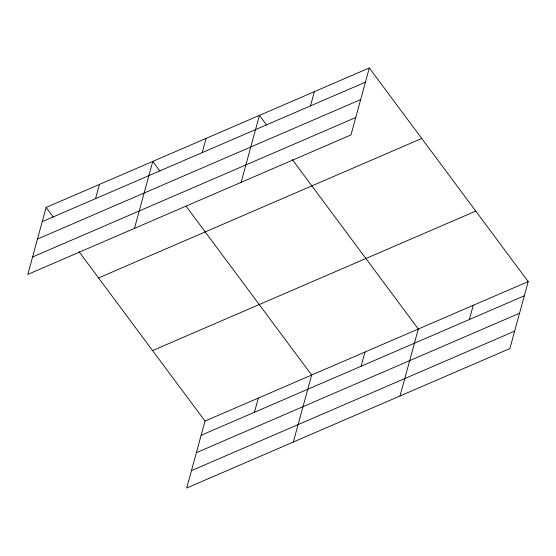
<?xml version="1.0" encoding="UTF-8"?>
<svg xmlns="http://www.w3.org/2000/svg" width="556" height="556" viewBox="0 0 556 556"><rect width="100%" height="100%" fill="white"/><g stroke="black" fill="none" stroke-linecap="round" stroke-linejoin="round"><path stroke-width="0.83" d="M369.309 67.957L46.12 207.437L27.8 274.407L350.989 134.927L369.309 67.957L528.2 281.593L509.88 348.563L186.691 488.043L205.011 421.073L528.2 281.593M95.562 198.638L99.448 184.425M134.455 228.384L152.775 161.407L159.968 171.088M202.21 152.608L206.102 138.395M241.102 182.354L259.43 115.377L266.623 125.058M310.477 105.883L314.369 91.671M254.446 412.274L258.338 398.061M293.339 442.013L311.666 375.043L186.19 206.332M361.101 366.244L364.986 352.031M399.993 395.983L418.314 329.013L292.324 159.614M469.368 319.512L473.26 305.3M42.235 221.649L365.424 82.17M37.467 239.059L360.663 99.58M32.561 256.997L355.75 117.518M98.558 277.937L421.747 138.458M152.58 350.572L475.769 211.092M201.119 435.285L524.315 295.806M196.358 452.695L519.547 313.216M191.452 470.633L514.641 331.154M46.12 207.437L53.32 217.118M79.022 251.673L205.011 421.073"/></g></svg>
